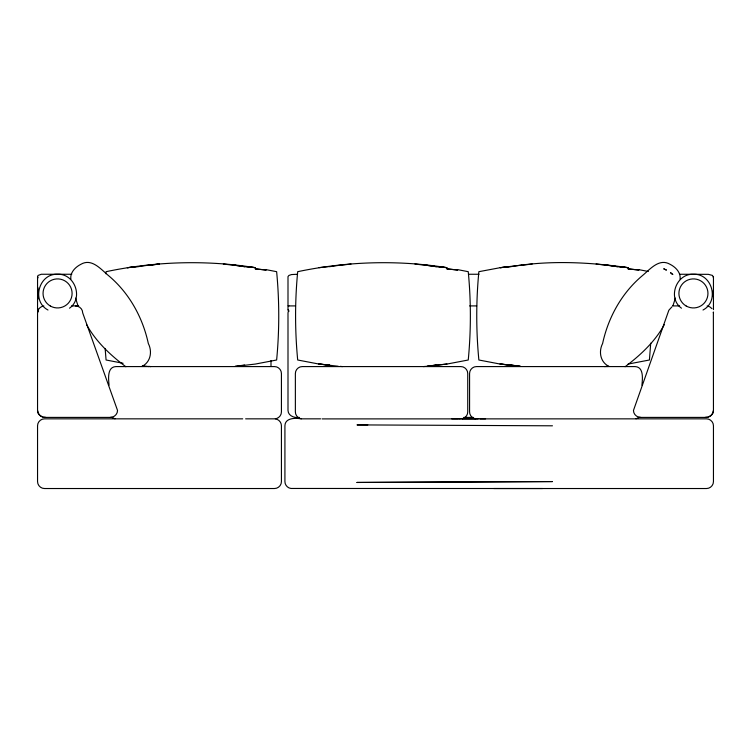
<?xml version="1.0" encoding="UTF-8"?>
<svg xmlns="http://www.w3.org/2000/svg" width="751" height="751" viewBox="0 0 751 751"><rect width="100%" height="100%" fill="white"/><g stroke="black" fill="none" stroke-linecap="round" stroke-linejoin="round"><path stroke-width="1.13" d="M446.929 267.628L436.275 266.521L446.929 267.685C397.42 259.78 346.718 261.386 297.696 271.684C294.88 301.038 294.88 330.656 297.696 360.001L319.015 364.066L338.203 366.253M650.713 343.179L649.418 360.001L628.099 364.066M713.253 296.251L713.253 290.581M112.669 417.406L44.825 417.406C41.052 417.5 37.484 414.27 37.55 410.431L37.55 312.885C37.503 309.393 40.451 306.342 43.868 305.976M713.45 312.885L713.375 311.975L713.45 410.431C713.516 414.27 709.948 417.5 706.175 417.406L638.359 417.406M37.55 312.885L38.188 310.219M713.45 410.431L712.812 413.106L711 415.359M105.891 273.749L106.079 271.684C155.091 261.357 205.802 259.799 255.312 267.685L244.648 266.511L255.312 267.628M680.068 279.137C681.035 272.585 675.553 267.065 670.127 264.343C659.106 257.809 649.859 269.534 642.208 275.795C621.697 293.05 608.226 317.448 602.612 343.507C598.491 351.524 600.246 361.794 608.479 366.188M37.972 287.755L37.972 299.086M38.057 311.402L37.55 310.219L37.55 276.612L38.057 275.439L41.343 274.256L71.767 274.256M37.55 310.219L38.057 309.046M672.999 305.591L675.402 298.091M288.928 311.402L288.234 309.609M713.215 277.222L712.521 275.439L708.334 274.34L679.571 274.256M288.637 310.219L287.999 312.885L287.999 410.431C288.14 416.045 294.749 418.204 299.471 417.406M664.353 324.601C654.985 341.649 640.481 355.176 625.076 366.741M69.533 308.182C83.68 298.147 74.837 273.439 57.574 274.256C38.742 273.411 31.26 301.329 47.989 310.013M703.011 310.013C719.74 301.329 712.258 273.411 693.426 274.256C676.163 273.439 667.32 298.147 681.467 308.182M142.455 366.188C150.688 361.794 152.444 351.524 148.322 343.507C142.709 317.448 129.238 293.05 108.726 275.795C101.066 269.534 91.829 257.809 80.808 264.343C75.382 267.065 69.899 272.585 70.866 279.137M639.251 417.406L635.947 418.786M671.938 306.849L668.859 310.219L633.468 410.431C633.403 414.27 636.97 417.5 640.734 417.406M710.174 415.96L708.277 416.871M461.752 418.786C465.113 418.391 467.798 415.247 467.742 411.877L467.742 373.547C467.826 369.858 464.559 366.507 460.851 366.582L302.259 366.582C298.551 366.507 295.284 369.858 295.368 373.547L295.368 411.877C295.284 415.575 298.551 418.917 302.259 418.842L320.611 418.842M707.245 417.162L705.076 417.406M138.053 266.68L148.717 265.131M329.68 266.68L340.334 265.131M510.84 266.68C549.676 260.118 589.291 262.137 628.099 267.685L617.444 266.511L628.099 267.628M235.054 366.404L244.648 365.014M606.78 366.563L608.911 366.253M521.504 265.131L500.185 267.685L478.866 271.684C476.05 301.038 476.05 330.656 478.866 360.001L500.185 364.066L520.434 366.422M235.054 366.422L255.312 364.066L276.631 360.001C279.447 330.656 279.447 301.038 276.631 271.684L266.061 269.637M426.681 366.422L446.929 364.01M340.334 265.347L350.999 264.005M521.504 265.347L532.168 264.005M423.48 366.61L425.61 366.347M604.649 366.61L606.78 366.347M319.015 267.628L329.68 266.521M436.275 365.174L446.929 364.066L468.248 360.001C471.074 330.656 471.074 301.038 468.248 271.684L457.678 269.637M110.266 417.406C114.03 417.5 117.597 414.27 117.531 410.431L82.694 312.885C82.76 309.046 79.193 305.826 75.419 305.91M297.255 274.256L291.454 274.575L288.928 275.439L287.999 276.612L287.999 305.3M468.474 274.256L479.025 274.256M71.627 305.91L78.639 305.91M294.908 305.91L287.999 305.91L287.999 310.219M469.666 305.91L476.697 305.91M672.567 305.91L679.599 305.91M463.827 417.406L473.243 417.406M242.695 418.842L44.516 418.842C40.798 418.767 37.475 422.09 37.55 425.808L37.55 481.56C37.475 485.277 40.798 488.601 44.516 488.525L274.462 488.525C278.189 488.601 281.512 485.277 281.428 481.56L281.428 425.808C281.484 422.419 278.743 419.293 275.373 418.898M245.633 418.842L274.537 418.842C278.245 418.917 281.512 415.575 281.428 411.877L281.428 373.547C281.512 369.858 278.245 366.507 274.537 366.582L115.954 366.582C106.849 366.882 108.557 379.462 109.055 385.16M451.755 418.842L458.298 418.842M459.19 418.842L460.419 418.842M462.222 418.851L476.256 418.851M476.894 418.842L478.124 418.842M480.067 418.842L485.559 418.842M301.358 418.898C295.81 417.809 284.995 417.659 284.92 425.808L284.92 481.56C284.864 484.949 287.605 488.075 290.975 488.46L542.541 488.525M322.085 418.898L706.484 418.842C710.202 418.767 713.525 422.09 713.45 425.808L713.45 481.56C713.525 485.277 710.202 488.601 706.484 488.525L493.792 488.525M367.802 424.897L356.988 424.897L552.454 425.808M45.924 417.406L43.755 417.162M596.125 264.005L606.78 265.347M414.956 264.005L425.61 265.347M223.329 264.005L233.993 265.347M340.334 366.347L342.465 366.61M148.717 366.347L150.848 366.61M142.314 365.728L148.717 366.563M123.098 363.259L106.079 360.001L105.131 348.436M707.132 305.976L709.817 306.849L711.948 308.642M638.848 269.637L648.357 271.486M475.561 418.786C472.201 418.391 469.516 415.247 469.572 411.877L469.572 373.547C469.488 369.858 472.755 366.507 476.463 366.582L635.046 366.582C644.151 366.882 642.443 379.462 641.945 385.16M115.053 418.786L111.749 417.406M42.723 416.871L40.826 415.96M125.858 366.741C110.453 355.176 95.95 341.649 86.581 324.601M40 415.359L38.188 413.106L37.55 410.431M38.057 277.795L37.55 276.612M75.532 298.091L77.926 305.591M713.45 276.612L713.45 309.647M288.928 305.91L288.234 305.91M270.998 360.499L270.998 366.3M265.995 270.013L255.312 268.886L265.995 270.013M457.612 270.013L446.929 268.886L457.612 270.013M638.782 270.013L628.099 268.886L638.782 270.013M670.671 272.791L672.718 274.49L670.671 272.791M666.278 270.013L663.875 268.886L666.278 270.013M436.275 365.014L426.681 366.404L436.275 365.014M159.372 264.005L148.717 265.347L159.372 264.005M138.053 266.521L127.398 267.685L138.053 266.521M510.84 266.511L500.185 267.685L510.84 266.521M552.454 481.56L356.988 482.461L552.454 481.56M510.84 365.174L500.185 364.01L510.84 365.174M329.68 365.174L319.015 364.01L329.68 365.174M617.444 266.68L606.78 265.131L617.444 266.68M436.275 266.68L425.61 265.131L436.275 266.68M244.648 266.68L233.993 265.131L244.648 266.68M520.434 366.404L510.84 365.014L520.434 366.404M686.17 306.004A14.532 14.532 0 0 0 707.958 293.416A14.532 14.532 0 0 0 686.17 280.836A14.532 14.532 0 0 0 686.17 306.004M50.308 306.004A14.532 14.532 0 0 0 72.096 293.416A14.532 14.532 0 0 0 50.308 280.836A14.532 14.532 0 0 0 50.308 306.004"/></g></svg>
